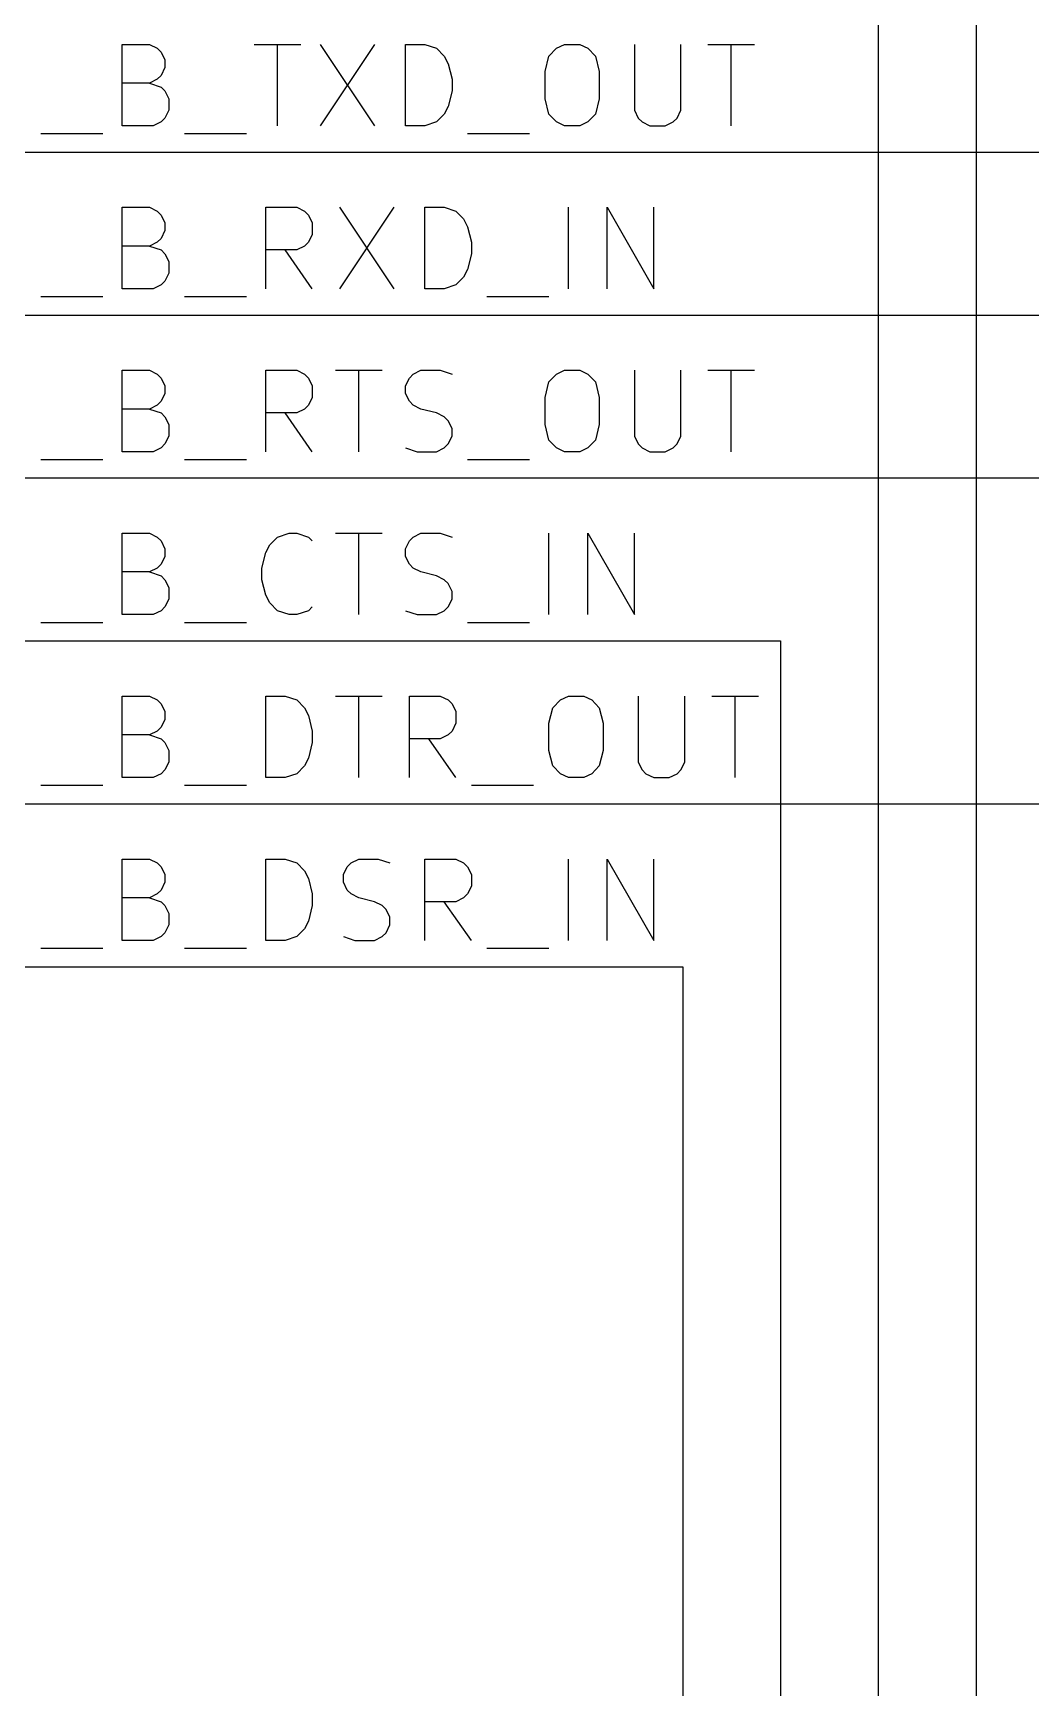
# Model space of a CAD drawing. Extents: x 0.4 to 16.1, y -11.3 to -0.4.
# Drawn here: x 12.521 to 13.134, y -4.233 to -3.217 of the extents above; entities that cross this region are included whole.
import ezdxf

# ---------------------------------------------------------------- set-up
doc = ezdxf.new("R2010")
doc.units = 0
doc.header["$MEASUREMENT"] = 0
doc.layers.add('BLACK', color=7, linetype='CONTINUOUS')
doc.layers.add('GREEN2', color=3, linetype='CONTINUOUS')

msp = doc.modelspace()

# ---------------------------------------------------------------- linework, layer by layer
at = {"layer": 'BLACK', "linetype": 'CONTINUOUS'}
for p, q in [((12.576, -3.27387), (12.576, -3.22387)), ((12.576, -3.22387), (12.5926, -3.22387)), ((12.5926, -3.22387), (12.5974, -3.22625)), ((12.5974, -3.22625), (12.5998, -3.22863)), ((12.5998, -3.22863), (12.6022, -3.23339)), ((12.6569, -3.22387), (12.6855, -3.22387)), ((12.6712, -3.27387), (12.6712, -3.22387)), ((12.6974, -3.22387), (12.7307, -3.27387)), ((12.7307, -3.22387), (12.6974, -3.27387)), ((12.7498, -3.27387), (12.7498, -3.22387)), ((12.7498, -3.22387), (12.7617, -3.22387)), ((12.7617, -3.22387), (12.7688, -3.22625)), ((12.7688, -3.22625), (12.7736, -3.23101)), ((12.8379, -3.23101), (12.8426, -3.22625)), ((12.8426, -3.22625), (12.8474, -3.22387)), ((12.8474, -3.22387), (12.8569, -3.22387)), ((12.8569, -3.22387), (12.8617, -3.22625)), ((12.8617, -3.22625), (12.8665, -3.23101)), ((12.8903, -3.22387), (12.8903, -3.26434)), ((12.9188, -3.26434), (12.9188, -3.22387)), ((12.9355, -3.22387), (12.9641, -3.22387)), ((12.9498, -3.27387), (12.9498, -3.22387)), ((12.6022, -3.23815), (12.5998, -3.24291)), ((12.6022, -3.23339), (12.6022, -3.23815)), ((12.7736, -3.23101), (12.776, -3.23577)), ((12.776, -3.23577), (12.7784, -3.2453)), ((12.8355, -3.24053), (12.8379, -3.23101)), ((12.8665, -3.23101), (12.8688, -3.24053)), ((12.5926, -3.24767), (12.576, -3.24767)), ((12.5974, -3.2453), (12.5926, -3.24767)), ((12.5926, -3.24767), (12.5998, -3.25006)), ((12.5998, -3.24291), (12.5974, -3.2453)), ((12.5998, -3.25006), (12.6022, -3.25244)), ((12.7784, -3.2453), (12.7784, -3.25244)), ((12.8355, -3.2572), (12.8355, -3.24053)), ((12.8688, -3.24053), (12.8688, -3.2572)), ((12.6022, -3.25244), (12.6046, -3.2572)), ((12.6046, -3.2572), (12.6046, -3.26434)), ((12.7784, -3.25244), (12.776, -3.26196)), ((12.8379, -3.26672), (12.8355, -3.2572)), ((12.8688, -3.2572), (12.8665, -3.26672)), ((12.6022, -3.2691), (12.5998, -3.27148)), ((12.6046, -3.26434), (12.6022, -3.2691)), ((12.7736, -3.26672), (12.7688, -3.27148)), ((12.776, -3.26196), (12.7736, -3.26672)), ((12.8426, -3.27148), (12.8379, -3.26672)), ((12.8665, -3.26672), (12.8617, -3.27148)), ((12.8903, -3.26434), (12.8926, -3.2691)), ((12.8926, -3.2691), (12.895, -3.27148)), ((12.9141, -3.27148), (12.9165, -3.2691)), ((12.9165, -3.2691), (12.9188, -3.26434)), ((12.526, -3.27863), (12.5641, -3.27863)), ((12.595, -3.27387), (12.576, -3.27387)), ((12.5998, -3.27148), (12.595, -3.27387)), ((12.6141, -3.27863), (12.6522, -3.27863)), ((12.7617, -3.27387), (12.7498, -3.27387)), ((12.7688, -3.27148), (12.7617, -3.27387)), ((12.7879, -3.27863), (12.826, -3.27863)), ((12.8474, -3.27387), (12.8426, -3.27148)), ((12.8569, -3.27387), (12.8474, -3.27387)), ((12.8617, -3.27148), (12.8569, -3.27387)), ((12.895, -3.27148), (12.8998, -3.27387)), ((12.8998, -3.27387), (12.9093, -3.27387)), ((12.9093, -3.27387), (12.9141, -3.27148)), ((12.576, -3.37387), (12.576, -3.32387)), ((12.576, -3.32387), (12.5926, -3.32387)), ((12.5926, -3.32387), (12.5974, -3.32625)), ((12.5974, -3.32625), (12.5998, -3.32863)), ((12.5998, -3.32863), (12.6022, -3.33339)), ((12.6641, -3.37387), (12.6641, -3.32387)), ((12.6641, -3.32387), (12.6831, -3.32387)), ((12.6831, -3.32387), (12.6879, -3.32625)), ((12.6879, -3.32625), (12.6903, -3.32863)), ((12.6903, -3.32863), (12.6926, -3.33339)), ((12.7093, -3.32387), (12.7426, -3.37387)), ((12.7426, -3.32387), (12.7093, -3.37387)), ((12.7617, -3.37387), (12.7617, -3.32387)), ((12.7617, -3.32387), (12.7736, -3.32387)), ((12.7736, -3.32387), (12.7807, -3.32625)), ((12.7807, -3.32625), (12.7855, -3.33101)), ((12.7855, -3.33101), (12.7879, -3.33577)), ((12.8498, -3.37387), (12.8498, -3.32387)), ((12.8736, -3.37387), (12.8736, -3.32387)), ((12.8736, -3.32387), (12.9022, -3.37387)), ((12.9022, -3.37387), (12.9022, -3.32387)), ((12.6022, -3.33815), (12.5998, -3.34291)), ((12.6022, -3.33339), (12.6022, -3.33815)), ((12.6926, -3.34053), (12.6903, -3.3453)), ((12.6926, -3.33339), (12.6926, -3.34053)), ((12.7879, -3.33577), (12.7903, -3.3453)), ((12.5926, -3.34767), (12.576, -3.34767)), ((12.5974, -3.3453), (12.5926, -3.34767)), ((12.5926, -3.34767), (12.5998, -3.35006)), ((12.5998, -3.34291), (12.5974, -3.3453)), ((12.5998, -3.35006), (12.6022, -3.35244)), ((12.6831, -3.35006), (12.6641, -3.35006)), ((12.6926, -3.37387), (12.676, -3.35006)), ((12.6879, -3.34767), (12.6831, -3.35006)), ((12.6903, -3.3453), (12.6879, -3.34767)), ((12.7903, -3.3453), (12.7903, -3.35244)), ((12.6022, -3.35244), (12.6046, -3.3572)), ((12.6046, -3.3572), (12.6046, -3.36434)), ((12.7903, -3.35244), (12.7879, -3.36196)), ((12.5998, -3.37148), (12.595, -3.37387)), ((12.6022, -3.3691), (12.5998, -3.37148)), ((12.6046, -3.36434), (12.6022, -3.3691)), ((12.7807, -3.37148), (12.7736, -3.37387)), ((12.7855, -3.36672), (12.7807, -3.37148)), ((12.7879, -3.36196), (12.7855, -3.36672)), ((12.526, -3.37863), (12.5641, -3.37863)), ((12.595, -3.37387), (12.576, -3.37387)), ((12.6141, -3.37863), (12.6522, -3.37863)), ((12.7736, -3.37387), (12.7617, -3.37387)), ((12.7998, -3.37863), (12.8379, -3.37863)), ((12.576, -3.47387), (12.576, -3.42387)), ((12.576, -3.42387), (12.5926, -3.42387)), ((12.5926, -3.42387), (12.5974, -3.42625)), ((12.5974, -3.42625), (12.5998, -3.42863)), ((12.5998, -3.42863), (12.6022, -3.43339)), ((12.6641, -3.47387), (12.6641, -3.42387)), ((12.6641, -3.42387), (12.6831, -3.42387)), ((12.6831, -3.42387), (12.6879, -3.42625)), ((12.6879, -3.42625), (12.6903, -3.42863)), ((12.6903, -3.42863), (12.6926, -3.43339)), ((12.7069, -3.42387), (12.7355, -3.42387)), ((12.7212, -3.47387), (12.7212, -3.42387)), ((12.7498, -3.43339), (12.7522, -3.42863)), ((12.7522, -3.42863), (12.7546, -3.42625)), ((12.7546, -3.42625), (12.7593, -3.42387)), ((12.7593, -3.42387), (12.7712, -3.42387)), ((12.7712, -3.42387), (12.7784, -3.42625)), ((12.8355, -3.44053), (12.8379, -3.43101)), ((12.8379, -3.43101), (12.8426, -3.42625)), ((12.8426, -3.42625), (12.8474, -3.42387)), ((12.8474, -3.42387), (12.8569, -3.42387)), ((12.8569, -3.42387), (12.8617, -3.42625)), ((12.8617, -3.42625), (12.8665, -3.43101)), ((12.8665, -3.43101), (12.8688, -3.44053)), ((12.8903, -3.42387), (12.8903, -3.46434)), ((12.9188, -3.46434), (12.9188, -3.42387)), ((12.9355, -3.42387), (12.9641, -3.42387)), ((12.9498, -3.47387), (12.9498, -3.42387)), ((12.5998, -3.44291), (12.5974, -3.4453)), ((12.6022, -3.43815), (12.5998, -3.44291)), ((12.6022, -3.43339), (12.6022, -3.43815)), ((12.6926, -3.44053), (12.6903, -3.4453)), ((12.6926, -3.43339), (12.6926, -3.44053)), ((12.7498, -3.43815), (12.7498, -3.43339)), ((12.7522, -3.44291), (12.7498, -3.43815)), ((12.7546, -3.4453), (12.7522, -3.44291)), ((12.8355, -3.4572), (12.8355, -3.44053)), ((12.8688, -3.44053), (12.8688, -3.4572)), ((12.5926, -3.44767), (12.576, -3.44767)), ((12.5974, -3.4453), (12.5926, -3.44767)), ((12.5926, -3.44767), (12.5998, -3.45006)), ((12.5998, -3.45006), (12.6022, -3.45244)), ((12.6022, -3.45244), (12.6046, -3.4572)), ((12.6831, -3.45006), (12.6641, -3.45006)), ((12.6926, -3.47387), (12.676, -3.45006)), ((12.6879, -3.44767), (12.6831, -3.45006)), ((12.6903, -3.4453), (12.6879, -3.44767)), ((12.7593, -3.44767), (12.7546, -3.4453)), ((12.7688, -3.45006), (12.7593, -3.44767)), ((12.7736, -3.45244), (12.7688, -3.45006)), ((12.776, -3.45482), (12.7736, -3.45244)), ((12.6046, -3.4572), (12.6046, -3.46434)), ((12.7784, -3.45958), (12.776, -3.45482)), ((12.7784, -3.46434), (12.7784, -3.45958)), ((12.8379, -3.46672), (12.8355, -3.4572)), ((12.8688, -3.4572), (12.8665, -3.46672)), ((12.5998, -3.47148), (12.595, -3.47387)), ((12.6022, -3.4691), (12.5998, -3.47148)), ((12.6046, -3.46434), (12.6022, -3.4691)), ((12.7498, -3.47148), (12.7569, -3.47387)), ((12.7688, -3.47387), (12.7736, -3.47148)), ((12.7736, -3.47148), (12.776, -3.4691)), ((12.776, -3.4691), (12.7784, -3.46434)), ((12.8426, -3.47148), (12.8379, -3.46672)), ((12.8474, -3.47387), (12.8426, -3.47148)), ((12.8617, -3.47148), (12.8569, -3.47387)), ((12.8665, -3.46672), (12.8617, -3.47148)), ((12.8903, -3.46434), (12.8926, -3.4691)), ((12.8926, -3.4691), (12.895, -3.47148)), ((12.895, -3.47148), (12.8998, -3.47387)), ((12.9093, -3.47387), (12.9141, -3.47148)), ((12.9141, -3.47148), (12.9165, -3.4691)), ((12.9165, -3.4691), (12.9188, -3.46434)), ((12.526, -3.47863), (12.5641, -3.47863)), ((12.595, -3.47387), (12.576, -3.47387)), ((12.6141, -3.47863), (12.6522, -3.47863)), ((12.7569, -3.47387), (12.7688, -3.47387)), ((12.7879, -3.47863), (12.826, -3.47863)), ((12.8569, -3.47387), (12.8474, -3.47387)), ((12.8998, -3.47387), (12.9093, -3.47387)), ((12.576, -3.57387), (12.576, -3.52387)), ((12.576, -3.52387), (12.5926, -3.52387)), ((12.5926, -3.52387), (12.5974, -3.52625)), ((12.6712, -3.52625), (12.6784, -3.52387)), ((12.6784, -3.52387), (12.6831, -3.52387)), ((12.6831, -3.52387), (12.6903, -3.52625)), ((12.7069, -3.52387), (12.7355, -3.52387)), ((12.7212, -3.57387), (12.7212, -3.52387)), ((12.7546, -3.52625), (12.7593, -3.52387)), ((12.7593, -3.52387), (12.7712, -3.52387)), ((12.7712, -3.52387), (12.7784, -3.52625)), ((12.8379, -3.57387), (12.8379, -3.52387)), ((12.8617, -3.57387), (12.8617, -3.52387)), ((12.8617, -3.52387), (12.8903, -3.57387)), ((12.8903, -3.57387), (12.8903, -3.52387)), ((12.5974, -3.52625), (12.5998, -3.52863)), ((12.5998, -3.52863), (12.6022, -3.53339)), ((12.6022, -3.53339), (12.6022, -3.53815)), ((12.6641, -3.53577), (12.6665, -3.53101)), ((12.6665, -3.53101), (12.6712, -3.52625)), ((12.6903, -3.52625), (12.6926, -3.52863)), ((12.7498, -3.53339), (12.7522, -3.52863)), ((12.7498, -3.53815), (12.7498, -3.53339)), ((12.7522, -3.52863), (12.7546, -3.52625)), ((12.5998, -3.54291), (12.5974, -3.5453)), ((12.6022, -3.53815), (12.5998, -3.54291)), ((12.6617, -3.5453), (12.6641, -3.53577)), ((12.7522, -3.54291), (12.7498, -3.53815)), ((12.7546, -3.5453), (12.7522, -3.54291)), ((12.5926, -3.54767), (12.576, -3.54767)), ((12.5974, -3.5453), (12.5926, -3.54767)), ((12.5926, -3.54767), (12.5998, -3.55006)), ((12.5998, -3.55006), (12.6022, -3.55244)), ((12.6022, -3.55244), (12.6046, -3.5572)), ((12.6617, -3.55244), (12.6617, -3.5453)), ((12.6641, -3.56196), (12.6617, -3.55244)), ((12.7593, -3.54767), (12.7546, -3.5453)), ((12.7688, -3.55006), (12.7593, -3.54767)), ((12.7736, -3.55244), (12.7688, -3.55006)), ((12.776, -3.55482), (12.7736, -3.55244)), ((12.6046, -3.56434), (12.6022, -3.5691)), ((12.6046, -3.5572), (12.6046, -3.56434)), ((12.6665, -3.56672), (12.6641, -3.56196)), ((12.7784, -3.55958), (12.776, -3.55482)), ((12.776, -3.5691), (12.7784, -3.56434)), ((12.7784, -3.56434), (12.7784, -3.55958)), ((12.595, -3.57387), (12.576, -3.57387)), ((12.5998, -3.57148), (12.595, -3.57387)), ((12.6022, -3.5691), (12.5998, -3.57148)), ((12.6712, -3.57148), (12.6665, -3.56672)), ((12.6784, -3.57387), (12.6712, -3.57148)), ((12.6831, -3.57387), (12.6784, -3.57387)), ((12.6903, -3.57148), (12.6831, -3.57387)), ((12.6926, -3.5691), (12.6903, -3.57148)), ((12.7498, -3.57148), (12.7569, -3.57387)), ((12.7569, -3.57387), (12.7688, -3.57387)), ((12.7688, -3.57387), (12.7736, -3.57148)), ((12.7736, -3.57148), (12.776, -3.5691)), ((12.526, -3.57863), (12.5641, -3.57863)), ((12.6141, -3.57863), (12.6522, -3.57863)), ((12.7879, -3.57863), (12.826, -3.57863)), ((12.576, -3.67387), (12.576, -3.62387)), ((12.576, -3.62387), (12.5926, -3.62387)), ((12.5926, -3.62387), (12.5974, -3.62625)), ((12.6641, -3.67387), (12.6641, -3.62387)), ((12.6641, -3.62387), (12.676, -3.62387)), ((12.676, -3.62387), (12.6831, -3.62625)), ((12.7069, -3.62387), (12.7355, -3.62387)), ((12.7212, -3.67387), (12.7212, -3.62387)), ((12.7522, -3.67387), (12.7522, -3.62387)), ((12.7522, -3.62387), (12.7712, -3.62387)), ((12.7712, -3.62387), (12.776, -3.62625)), ((12.845, -3.62625), (12.8498, -3.62387)), ((12.8498, -3.62387), (12.8593, -3.62387)), ((12.8593, -3.62387), (12.8641, -3.62625)), ((12.8926, -3.62387), (12.8926, -3.66434)), ((12.9212, -3.66434), (12.9212, -3.62387)), ((12.9379, -3.62387), (12.9665, -3.62387)), ((12.9522, -3.67387), (12.9522, -3.62387)), ((12.5974, -3.62625), (12.5998, -3.62863)), ((12.5998, -3.62863), (12.6022, -3.63339)), ((12.6022, -3.63339), (12.6022, -3.63815)), ((12.6831, -3.62625), (12.6879, -3.63101)), ((12.6879, -3.63101), (12.6903, -3.63577)), ((12.6903, -3.63577), (12.6926, -3.6453)), ((12.776, -3.62625), (12.7784, -3.62863)), ((12.7784, -3.62863), (12.7807, -3.63339)), ((12.7807, -3.63339), (12.7807, -3.64053)), ((12.8379, -3.64053), (12.8403, -3.63101)), ((12.8403, -3.63101), (12.845, -3.62625)), ((12.8641, -3.62625), (12.8688, -3.63101)), ((12.8688, -3.63101), (12.8712, -3.64053)), ((12.5974, -3.6453), (12.5926, -3.64767)), ((12.5998, -3.64291), (12.5974, -3.6453)), ((12.6022, -3.63815), (12.5998, -3.64291)), ((12.6926, -3.6453), (12.6926, -3.65244)), ((12.7784, -3.6453), (12.776, -3.64767)), ((12.7807, -3.64053), (12.7784, -3.6453)), ((12.8379, -3.6572), (12.8379, -3.64053)), ((12.8712, -3.64053), (12.8712, -3.6572)), ((12.5926, -3.64767), (12.576, -3.64767)), ((12.5926, -3.64767), (12.5998, -3.65006)), ((12.5998, -3.65006), (12.6022, -3.65244)), ((12.6022, -3.65244), (12.6046, -3.6572)), ((12.6926, -3.65244), (12.6903, -3.66196)), ((12.7712, -3.65006), (12.7522, -3.65006)), ((12.7807, -3.67387), (12.7641, -3.65006)), ((12.776, -3.64767), (12.7712, -3.65006)), ((12.6046, -3.66434), (12.6022, -3.6691)), ((12.6046, -3.6572), (12.6046, -3.66434)), ((12.6903, -3.66196), (12.6879, -3.66672)), ((12.8403, -3.66672), (12.8379, -3.6572)), ((12.8712, -3.6572), (12.8688, -3.66672)), ((12.8926, -3.66434), (12.895, -3.6691)), ((12.9188, -3.6691), (12.9212, -3.66434)), ((12.595, -3.67387), (12.576, -3.67387)), ((12.5998, -3.67148), (12.595, -3.67387)), ((12.6022, -3.6691), (12.5998, -3.67148)), ((12.676, -3.67387), (12.6641, -3.67387)), ((12.6831, -3.67148), (12.676, -3.67387)), ((12.6879, -3.66672), (12.6831, -3.67148)), ((12.845, -3.67148), (12.8403, -3.66672)), ((12.8498, -3.67387), (12.845, -3.67148)), ((12.8593, -3.67387), (12.8498, -3.67387)), ((12.8641, -3.67148), (12.8593, -3.67387)), ((12.8688, -3.66672), (12.8641, -3.67148)), ((12.895, -3.6691), (12.8974, -3.67148)), ((12.8974, -3.67148), (12.9022, -3.67387)), ((12.9022, -3.67387), (12.9117, -3.67387)), ((12.9117, -3.67387), (12.9165, -3.67148)), ((12.9165, -3.67148), (12.9188, -3.6691)), ((12.526, -3.67863), (12.5641, -3.67863)), ((12.6141, -3.67863), (12.6522, -3.67863)), ((12.7903, -3.67863), (12.8284, -3.67863)), ((12.576, -3.77387), (12.576, -3.72387)), ((12.576, -3.72387), (12.5926, -3.72387)), ((12.5926, -3.72387), (12.5974, -3.72625)), ((12.5974, -3.72625), (12.5998, -3.72863)), ((12.6641, -3.77387), (12.6641, -3.72387)), ((12.6641, -3.72387), (12.676, -3.72387)), ((12.676, -3.72387), (12.6831, -3.72625)), ((12.6831, -3.72625), (12.6879, -3.73101)), ((12.7141, -3.72863), (12.7165, -3.72625)), ((12.7165, -3.72625), (12.7212, -3.72387)), ((12.7212, -3.72387), (12.7331, -3.72387)), ((12.7331, -3.72387), (12.7403, -3.72625)), ((12.7617, -3.77387), (12.7617, -3.72387)), ((12.7617, -3.72387), (12.7807, -3.72387)), ((12.7807, -3.72387), (12.7855, -3.72625)), ((12.7855, -3.72625), (12.7879, -3.72863)), ((12.8498, -3.77387), (12.8498, -3.72387)), ((12.8736, -3.77387), (12.8736, -3.72387)), ((12.8736, -3.72387), (12.9022, -3.77387)), ((12.9022, -3.77387), (12.9022, -3.72387)), ((12.5998, -3.72863), (12.6022, -3.73339)), ((12.6022, -3.73339), (12.6022, -3.73815)), ((12.6879, -3.73101), (12.6903, -3.73577)), ((12.6903, -3.73577), (12.6926, -3.7453)), ((12.7117, -3.73339), (12.7141, -3.72863)), ((12.7117, -3.73815), (12.7117, -3.73339)), ((12.7879, -3.72863), (12.7903, -3.73339)), ((12.7903, -3.73339), (12.7903, -3.74053)), ((12.5926, -3.74767), (12.576, -3.74767)), ((12.5974, -3.7453), (12.5926, -3.74767)), ((12.5926, -3.74767), (12.5998, -3.75006)), ((12.5998, -3.74291), (12.5974, -3.7453)), ((12.6022, -3.73815), (12.5998, -3.74291)), ((12.6926, -3.7453), (12.6926, -3.75244)), ((12.7141, -3.74291), (12.7117, -3.73815)), ((12.7165, -3.7453), (12.7141, -3.74291)), ((12.7212, -3.74767), (12.7165, -3.7453)), ((12.7307, -3.75006), (12.7212, -3.74767)), ((12.7855, -3.74767), (12.7807, -3.75006)), ((12.7879, -3.7453), (12.7855, -3.74767)), ((12.7903, -3.74053), (12.7879, -3.7453)), ((12.5998, -3.75006), (12.6022, -3.75244)), ((12.6022, -3.75244), (12.6046, -3.7572)), ((12.6046, -3.7572), (12.6046, -3.76434)), ((12.6926, -3.75244), (12.6903, -3.76196)), ((12.7355, -3.75244), (12.7307, -3.75006)), ((12.7379, -3.75482), (12.7355, -3.75244)), ((12.7403, -3.75958), (12.7379, -3.75482)), ((12.7807, -3.75006), (12.7617, -3.75006)), ((12.7903, -3.77387), (12.7736, -3.75006)), ((12.6046, -3.76434), (12.6022, -3.7691)), ((12.6879, -3.76672), (12.6831, -3.77148)), ((12.6903, -3.76196), (12.6879, -3.76672)), ((12.7379, -3.7691), (12.7403, -3.76434)), ((12.7403, -3.76434), (12.7403, -3.75958)), ((12.595, -3.77387), (12.576, -3.77387)), ((12.5998, -3.77148), (12.595, -3.77387)), ((12.6022, -3.7691), (12.5998, -3.77148)), ((12.676, -3.77387), (12.6641, -3.77387)), ((12.6831, -3.77148), (12.676, -3.77387)), ((12.7117, -3.77148), (12.7188, -3.77387)), ((12.7188, -3.77387), (12.7307, -3.77387)), ((12.7307, -3.77387), (12.7355, -3.77148)), ((12.7355, -3.77148), (12.7379, -3.7691)), ((12.526, -3.77863), (12.5641, -3.77863)), ((12.6141, -3.77863), (12.6522, -3.77863)), ((12.7998, -3.77863), (12.8379, -3.77863))]:
    msp.add_line(p, q, dxfattribs=at)
at = {"layer": 'GREEN2', "linetype": 'CONTINUOUS'}
for p, q in [((13.1, -1.79), (13.1, -4.44)), ((13.04, -1.99), (13.04, -4.54)), ((12.36, -3.29), (13.34, -3.29)), ((12.36, -3.39), (13.28, -3.39)), ((12.36, -3.49), (13.16, -3.49)), ((12.36, -3.59), (12.98, -3.59)), ((12.98, -3.59), (12.98, -4.64)), ((12.36, -3.69), (13.22, -3.69)), ((12.36, -3.79), (12.92, -3.79)), ((12.92, -3.79), (12.92, -4.74))]:
    msp.add_line(p, q, dxfattribs=at)

doc.saveas('drawing.dxf')
